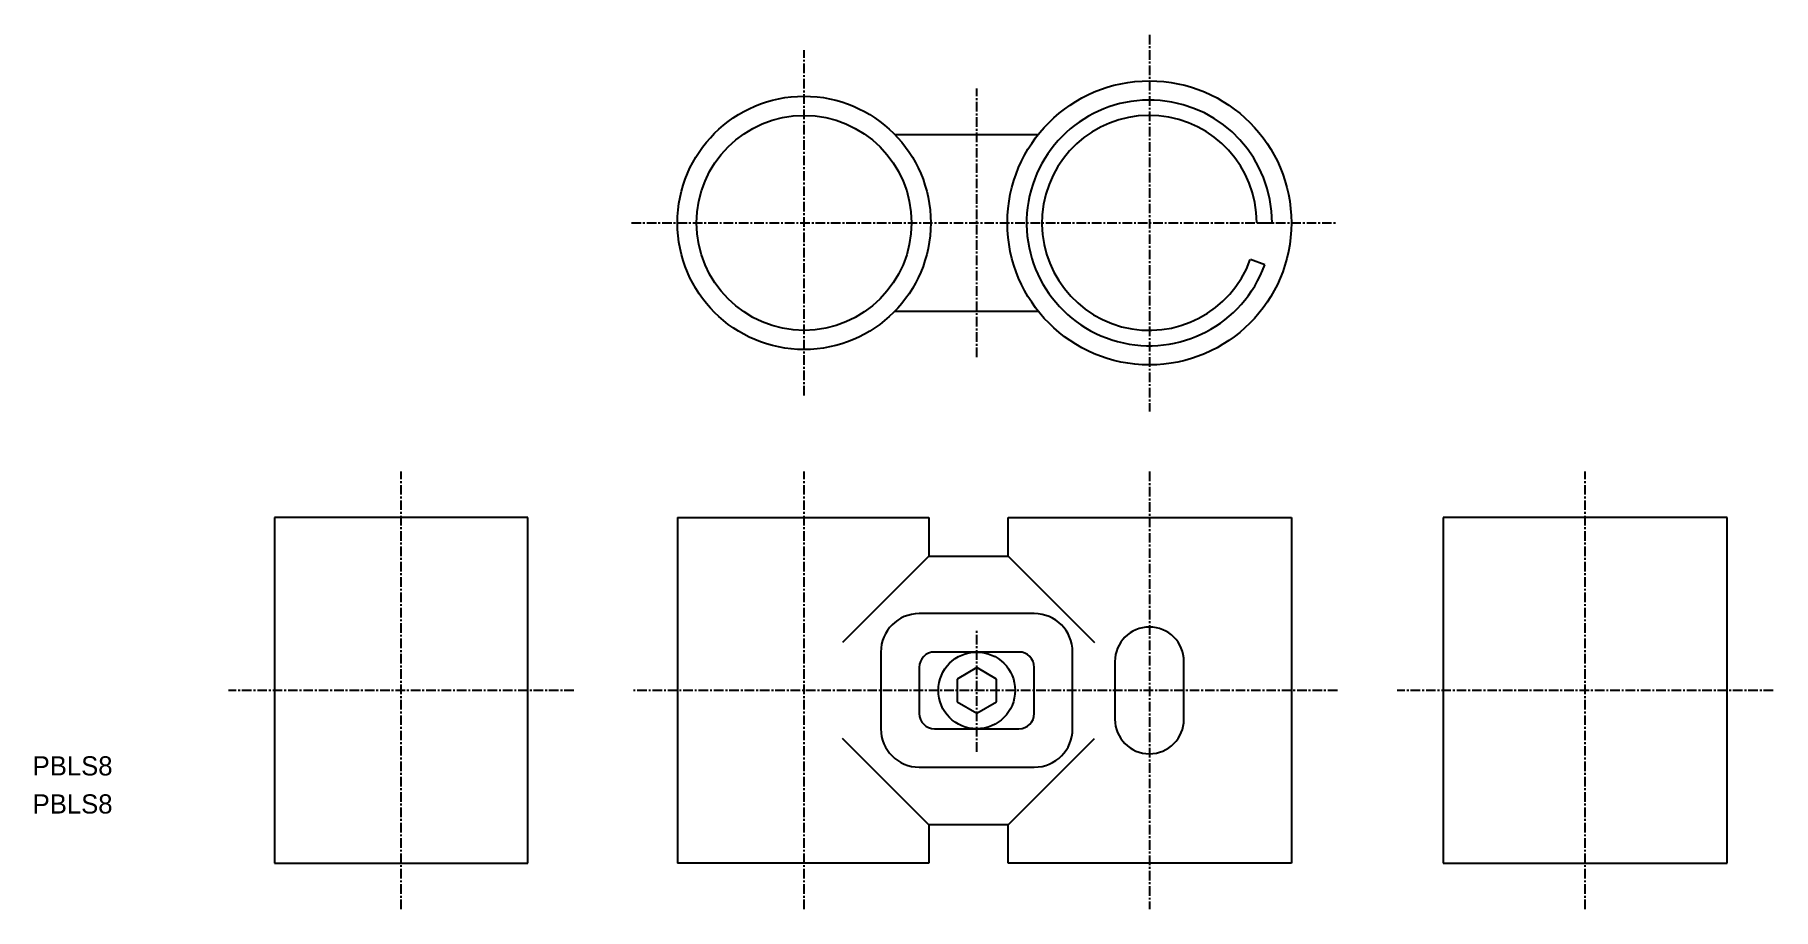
# Model space of a CAD drawing. Extents: x 0 to 227, y 5 to 119.
import ezdxf

# ---------------------------------------------------------------- set-up
doc = ezdxf.new("R2010")
doc.units = 0
doc.linetypes.add('CENTER', pattern=[2, 1.25, -0.25, 0.25, -0.25])
doc.layers.get('0').update_dxf_attribs({"linetype": 'CONTINUOUS'})
doc.layers.add('CENTER', color=1, linetype='CENTER')

msp = doc.modelspace()

# ---------------------------------------------------------------- linework, layer by layer
at = {"color": 7, "linetype": 'CONTINUOUS'}
for p, q in [((112.36, 106.19), (131.04, 106.19)), ((159.53, 94.69), (161.53, 94.69)), ((160.56, 89.22), (158.69, 89.9)), ((112.36, 83.19), (131.04, 83.19)), ((64.53, 56.29), (31.53, 56.29)), ((31.53, 56.29), (31.53, 11.29)), ((64.53, 11.29), (64.53, 56.29)), ((84.03, 56.29), (116.78, 56.29)), ((84.03, 56.29), (84.03, 11.29)), ((116.78, 56.29), (116.78, 51.29)), ((127.13, 56.29), (164.03, 56.29)), ((127.13, 51.29), (127.13, 56.29)), ((164.03, 56.29), (164.03, 11.29)), ((220.83, 56.29), (183.83, 56.29)), ((183.83, 56.29), (183.83, 11.29)), ((220.83, 11.29), (220.83, 56.29)), ((116.78, 51.29), (105.53, 40.04)), ((116.78, 51.29), (127.13, 51.29)), ((127.13, 51.29), (138.38, 40.04)), ((130.53, 43.79), (115.53, 43.79)), ((110.53, 38.79), (110.53, 28.79)), ((128.53, 38.79), (117.53, 38.79)), ((135.53, 28.79), (135.53, 38.79)), ((115.53, 36.79), (115.53, 30.79)), ((123.03, 36.76), (120.46, 35.27)), ((125.6, 35.27), (123.03, 36.76)), ((130.53, 30.79), (130.53, 36.79)), ((141.03, 37.54), (141.03, 30.04)), ((150.03, 30.04), (150.03, 37.54)), ((120.46, 35.27), (120.46, 32.3)), ((125.6, 32.3), (125.6, 35.27)), ((120.46, 32.3), (123.03, 30.82)), ((123.03, 30.82), (125.6, 32.3)), ((116.78, 16.29), (105.53, 27.54)), ((117.53, 28.79), (128.53, 28.79)), ((127.13, 16.29), (138.38, 27.54)), ((115.53, 23.79), (130.53, 23.79)), ((127.13, 16.29), (116.78, 16.29)), ((116.78, 16.29), (116.78, 11.29)), ((127.13, 11.29), (127.13, 16.29)), ((31.53, 11.29), (64.53, 11.29)), ((116.78, 11.29), (84.03, 11.29)), ((164.03, 11.29), (127.13, 11.29)), ((183.83, 11.29), (220.83, 11.29))]:
    msp.add_line(p, q, dxfattribs=at)
for centre, radius in [((100.53, 94.69), 16.5), ((145.53, 94.69), 18.5), ((100.53, 94.69), 14), ((123.03, 33.79), 5)]:
    msp.add_circle(centre, radius, dxfattribs=at)
for centre, radius, start, end in [((145.53, 94.69), 16, 0, 340), ((145.53, 94.69), 14, 360, 340), ((115.53, 38.79), 5, 90, 180), ((130.53, 38.79), 5, 360, 90), ((145.53, 37.54), 4.5, 0, 180), ((117.53, 36.79), 2, 90, 180), ((128.53, 36.79), 2, 360, 90), ((117.53, 30.79), 2, 180, 270), ((128.53, 30.79), 2, 270, 0), ((145.53, 30.04), 4.5, 180, 0), ((115.53, 28.79), 5, 180, 270), ((130.53, 28.79), 5, 270, 0)]:
    msp.add_arc(centre, radius, start, end, dxfattribs=at)
at = {"layer": 'CENTER', "color": 1, "linetype": 'CENTER'}
for p, q in [((145.53, 119.19), (145.53, 70.13)), ((100.53, 72.19), (100.53, 117.19)), ((123.03, 77.19), (123.03, 112.19)), ((78.03, 94.69), (170.03, 94.69)), ((48.03, 5.29), (48.03, 62.29)), ((100.53, 5.29), (100.53, 62.29)), ((145.53, 62.29), (145.53, 5.29)), ((202.33, 5.29), (202.33, 62.29)), ((123.03, 25.79), (123.03, 41.79)), ((70.53, 33.79), (25.53, 33.79)), ((170.03, 33.79), (78.03, 33.79)), ((226.83, 33.79), (177.83, 33.79))]:
    msp.add_line(p, q, dxfattribs=at)

# ---------------------------------------------------------------- texts
at = {"color": 7, "linetype": 'CONTINUOUS'}
for p in [(0, 22.71), (0, 17.75)]:
    msp.add_text('PBLS8', height=2.5, dxfattribs=at).set_placement(p)

doc.saveas('drawing.dxf')
